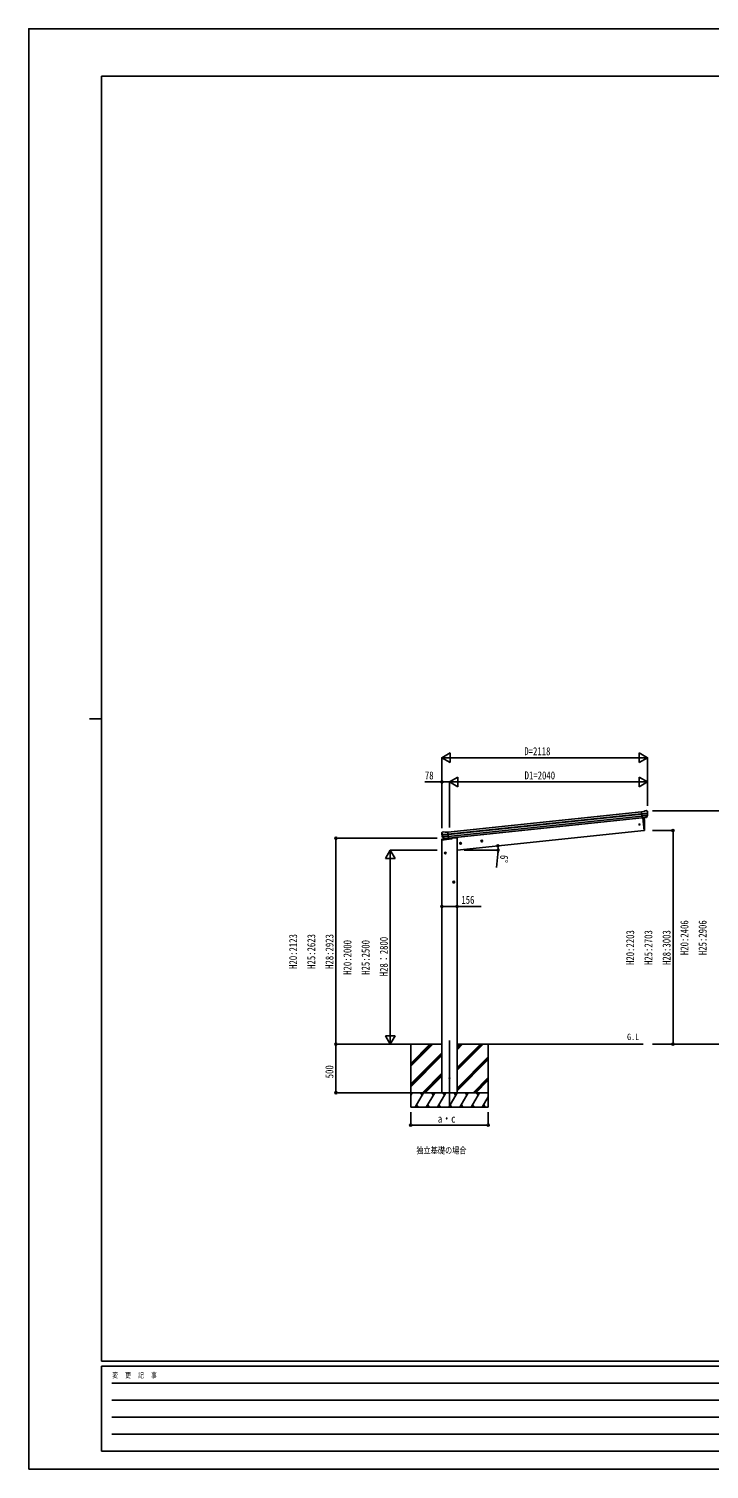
# Model space of a CAD drawing. Units: millimetres, scale not verified. Extents: x -10512 to 10512, y -7425 to 7425.
# Drawn here: x -10512 to -3499, y -7425 to 7425 of the extents above; entities that cross this region are included whole.
import ezdxf
from ezdxf.enums import TextEntityAlignment as Align

# ---------------------------------------------------------------- set-up
doc = ezdxf.new("R2010")
doc.units = ezdxf.units.MM
doc.header["$LTSCALE"] = 30
for name, color, linetype in [('0-2_USER1', 3, 'Continuous'), ('0-3_YKK_12', 2, 'Continuous'), ('0-4_YKK_13', 4, 'Continuous'), ('0-5_YKK_A1', 4, 'Continuous'), ('0-6_YKK_D', 6, 'Continuous'), ('0-7_YKK_ZWAK', 7, 'Continuous')]:
    doc.layers.add(name, color=color, linetype=linetype)
doc.styles.add('ＭＳ ゴシック', font='')
doc.styles.get('ＭＳ ゴシック').set_extended_font_data('MS Gothic')

msp = doc.modelspace()

# ---------------------------------------------------------------- linework, layer by layer
at = {"layer": '0-3_YKK_12'}
msp.add_line((-6176.23, -3004.86), (-6176.23, -3698.18), dxfattribs=at)
at = {"layer": '0-4_YKK_13'}
for p, q in [((-4171.42, -643.56), (-4197.95, -646.35)), ((-4191.16, -710.9), (-4197.95, -646.35)), ((-4195.79, -666.88), (-4136.05, -660.6)), ((-4135.57, -666.47), (-4195.17, -672.73)), ((-4136.41, -683.22), (-4193.44, -689.22)), ((-4137.8, -687.88), (-4192.97, -693.68)), ((-4147.81, -706.12), (-4191.18, -710.68)), ((-4191.16, -710.9), (-4181.22, -709.86)), ((-4184.59, -710.21), (-4170.89, -840.58)), ((-4181.22, -709.86), (-4180.94, -709.92)), ((-4180.94, -709.92), (-4155.61, -707.26)), ((-4155.61, -707.26), (-4155.36, -707.14)), ((-4155.36, -707.14), (-4147.67, -706.33)), ((-4146.36, -704.46), (-4136.91, -686.16)), ((-4145.3, -704.89), (-4135.18, -686.63)), ((-4145.11, -634.76), (-4145.11, -634.76)), ((-4141.44, -635.85), (-4141.44, -635.85)), ((-4141.44, -635.85), (-4137.12, -639.35)), ((-4137.12, -639.35), (-4136.26, -640.04)), ((-4134.87, -643.74), (-4135.18, -641.89)), ((-6256.27, -866.71), (-6256.35, -864.83)), ((-6254.98, -861.94), (-6255.68, -862.8)), ((-6251.48, -857.62), (-6254.98, -861.94)), ((-6191.87, -876.67), (-6251.61, -882.95)), ((-6251.48, -857.62), (-6251.48, -857.62)), ((-6250.86, -888.79), (-6191.26, -882.53)), ((-6248.12, -855.8), (-6248.12, -855.8)), ((-6220.55, -858.93), (-6194.03, -856.15)), ((-6187.25, -920.7), (-6194.03, -856.15)), ((-4170.89, -840.58), (-4168.84, -840.3)), ((-6256.41, -938.62), (-6255.17, -929.2)), ((-6255.4, -938.51), (-6256.41, -938.62)), ((-6255.4, -938.51), (-6153.88, -927.84)), ((-6254.18, -929.26), (-6255.4, -938.51)), ((-6255.4, -938.51), (-6254.18, -929.26)), ((-6253.66, -929.28), (-6254.87, -938.46)), ((-6254.18, -929.26), (-6254.28, -928.34)), ((-6254.28, -928.34), (-6254.18, -929.26)), ((-6149.41, -918.25), (-6254.18, -929.26)), ((-6254.18, -929.26), (-6149.41, -918.25)), ((-6149.41, -918.32), (-6253.66, -929.28)), ((-6252.74, -929.68), (-6252.79, -929.19)), ((-6149.41, -918.82), (-6252.74, -929.68)), ((-6233.35, -924.35), (-6247.05, -908.6)), ((-6246.56, -905.01), (-6189.53, -899.01)), ((-6232.41, -923.71), (-6245.46, -907.78)), ((-6244.23, -909.28), (-6189.06, -903.48)), ((-6223.05, -924.46), (-6230.74, -925.27)), ((-6230.65, -925.03), (-6187.27, -920.47)), ((-6222.78, -924.52), (-6223.05, -924.46)), ((-6197.45, -921.86), (-6222.78, -924.52)), ((-6197.19, -921.74), (-6197.45, -921.86)), ((-6187.25, -920.7), (-6197.19, -921.74)), ((-6184.41, -920.99), (-6184.41, -922.5)), ((-6149.41, -922.87), (-6149.41, -918.25))]:
    msp.add_line(p, q, dxfattribs=at)
for points in [[(-4171.42, -643.56), (-4159.82, -636.59), (-4159.82, -636.59)], [(-4158.59, -636.18), (-4158.59, -636.18), (-4145.11, -634.76)], [(-6234.64, -854.38), (-6234.64, -854.38), (-6248.12, -855.8)], [(-6220.55, -858.93), (-6233.35, -854.53), (-6233.35, -854.53)], [(-6254.28, -928.34), (-6149.41, -917.32), (-6149.41, -918.25)]]:
    msp.add_lwpolyline(points, dxfattribs=at)
for centre, radius in [((-4217.68, -778.03), 6.5), ((-6175.98, -3393.1), 5)]:
    msp.add_circle(centre, radius, dxfattribs=at)
for centre, radius, start, end in [((-5065.49, -800.38), 900, 357.63919, 5.84085), ((-4158.28, -639.16), 3, 96.02369, 120.97631), ((-4147.92, -703.44), 2.99, 285.2717, 331.00739), ((-4144.59, -639.73), 5, 51.04426, 95.95574), ((-4328.43, -665.39), 192.44, 1.4271, 6.57578), ((-4139.57, -684.78), 3, 332.69111, 354.20009), ((-4335.77, -664.86), 200.2, 354.20009, 359.53883), ((-4090.78, -658.49), 45.32, 182.67122, 185.64518), ((-4135.38, -667.81), 1.35, 95.1605, 97.91927), ((-4132.78, -666.25), 2.74, 179.02151, 184.43412), ((-4137.81, -685.18), 3, 331, 354.13916), ((-4335.77, -664.86), 202, 354.13916, 6), ((-6055.37, -845.59), 202, 186, 197.86084), ((-6062.44, -847.64), 192.44, 185.42422, 190.5729), ((-6296.33, -890.3), 45.32, 6.35482, 9.32878), ((-6247.6, -860.77), 5, 96.04426, 140.95574), ((-6253.64, -889.16), 2.74, 7.56588, 12.97849), ((-6250.77, -890.14), 1.35, 94.08073, 96.8395), ((-6055.37, -845.59), 200.2, 192.46117, 197.79991), ((-6234.32, -857.36), 3, 71.02369, 95.97631), ((-4169.25, -837.33), 3, 278, 357.63919), ((-6254.9, -932.86), 3.66, 78.7113, 94.17753), ((-6254.9, -932.86), 3.66, 78.7113, 94.17753), ((-6254.17, -929.33), 1, 96, 172.5), ((-6244.78, -906.63), 3, 197.86084, 221), ((-6243.14, -905.88), 3, 197.79991, 219.30889), ((-6231.09, -922.39), 2.99, 220.99261, 266.7283), ((-6154.41, -922.87), 5, 276, 0)]:
    msp.add_arc(centre, radius, start, end, dxfattribs=at)
for centre, major_axis, ratio, start_param, end_param in [((-4148.12, -703.14), (-0.11, 3), 0.642905, 3.24593831, 4.20392797), ((-4147.99, -703.34), (1.66, -2.51), 0.997631, 5.80419048, 5.89294842), ((-4148.06, -703.23), (3.53, -2.11), 0.650902, 5.25614477, 5.32895537), ((-4145.69, -702.88), (1.08, 3.13), 0.040856, 2.11350352, 2.14162489), ((-4137.13, -643.35), (-0.87, 5.91), 0.020485, 0.67143203, 1.56913061), ((-4142.53, -638.83), (5.88, -1.31), 0.24881, 0.46058498, 0.46410383), ((-4138.15, -642.38), (-2.34, 1.9), 0.995767, 3.98597162, 4.71238898), ((-4333.46, -686.8), (-20.92, 199.05), 0.994373, 4.71137894, 4.7277536), ((-6253.35, -864.69), (1.9, 2.34), 0.995767, 1.57079633, 2.29721369), ((-6249.8, -860.31), (-5.48, -2.51), 0.24881, 5.81908147, 5.82260033), ((-6254.14, -865.85), (-0.38, 5.97), 0.020485, 4.7140547, 5.61175327), ((-6053.07, -867.54), (-20.92, 199.05), 0.994373, 1.55543171, 1.57180637), ((-6233.39, -922.31), (-1.71, 2.84), 0.040856, 4.14156042, 4.16968179), ((-6230.96, -922.05), (-0.51, 2.96), 0.642905, 2.07925734, 3.03724699), ((-6231, -922.16), (-3.02, -2.79), 0.650902, 0.95422993, 1.02704053), ((-6231.05, -922.28), (-1.1, -2.8), 0.997631, 0.39023689, 0.47899483)]:
    msp.add_ellipse(centre, major_axis=major_axis, ratio=ratio, start_param=start_param, end_param=end_param, dxfattribs=at)
at = {"layer": '0-5_YKK_A1'}
for p, q in [((-6193.82, -858.14), (-4197.74, -648.34)), ((-6191.84, -877.03), (-4195.75, -667.23)), ((-6191.41, -881.21), (-4195.31, -671.41)), ((-6189.31, -901.07), (-4193.22, -691.27)), ((-4191.47, -708.01), (-6187.55, -917.81)), ((-4191.36, -709), (-6116.65, -911.36)), ((-4184.59, -710.21), (-4170.89, -840.58)), ((-4170.89, -840.58), (-6098.23, -1043.16)), ((-6253.73, -3543.16), (-6253.73, -938.34)), ((-6116.65, -911.36), (-6116.04, -917.16)), ((-6098.23, -3543.1), (-6098.23, -917.16)), ((-6052.07, -970.94), (-6071.96, -973.03)), ((-6062.8, -964.52), (-6068.87, -968.93)), ((-6068.87, -968.93), (-6068.09, -976.39)), ((-6068.09, -976.39), (-6061.23, -979.44)), ((-6060.97, -981.93), (-6063.06, -962.04)), ((-6055.94, -967.57), (-6062.8, -964.52)), ((-5833.27, -947.94), (-5853.16, -950.03)), ((-5844, -941.52), (-5850.08, -945.93)), ((-5850.08, -945.93), (-5849.29, -953.4)), ((-5849.29, -953.4), (-5842.44, -956.45)), ((-5842.17, -958.93), (-5844.26, -939.04)), ((-5837.15, -944.57), (-5844, -941.52)), ((-6209.23, -1072.71), (-6229.23, -1072.71)), ((-6219.23, -1065.2), (-6225.73, -1068.95)), ((-6225.73, -1068.95), (-6225.73, -1076.46)), ((-6225.73, -1076.46), (-6219.23, -1080.21)), ((-6219.23, -1082.71), (-6219.23, -1062.71)), ((-6212.73, -1068.95), (-6219.23, -1065.2)), ((-6122.23, -1372.71), (-6142.23, -1372.71)), ((-6132.23, -1365.2), (-6138.73, -1368.95)), ((-6138.73, -1368.95), (-6138.73, -1376.46)), ((-6138.73, -1376.46), (-6132.23, -1380.21)), ((-6132.23, -1382.71), (-6132.23, -1362.71)), ((-6125.73, -1368.95), (-6132.23, -1365.2)), ((-6704.87, -3043.16), (-6253.73, -3043.16)), ((-6576.23, -3043.16), (-6576.23, -3693.16)), ((-6576.23, -3269.79), (-6349.6, -3043.16)), ((-6576.23, -3255.64), (-6363.74, -3043.16)), ((-6576.23, -3241.5), (-6377.88, -3043.16)), ((-6098.23, -3043.16), (-4179.29, -3043.16)), ((-6098.23, -3312.29), (-5829.1, -3043.16)), ((-6098.23, -3298.14), (-5843.24, -3043.16)), ((-6098.23, -3284), (-5857.38, -3043.16)), ((-6098.23, -3100.1), (-6041.29, -3043.16)), ((-6098.23, -3085.95), (-6055.43, -3043.16)), ((-6098.23, -3071.81), (-6069.57, -3043.16)), ((-5776.23, -3043.21), (-5776.23, -3693.16)), ((-6576.23, -3453.63), (-6254.23, -3131.64)), ((-6576.23, -3467.77), (-6254.23, -3145.78)), ((-6576.23, -3481.92), (-6254.23, -3159.92)), ((-6098.23, -3496.13), (-5776.23, -3174.13)), ((-6098.23, -3510.27), (-5776.23, -3188.28)), ((-6098.23, -3524.42), (-5776.23, -3202.42)), ((-6453.62, -3543.16), (-6254.23, -3343.77)), ((-6439.48, -3543.16), (-6254.23, -3357.91)), ((-6425.34, -3543.16), (-6254.23, -3372.05)), ((-5933.12, -3543.16), (-5776.23, -3386.27)), ((-5918.98, -3543.16), (-5776.23, -3400.41)), ((-5904.84, -3543.16), (-5776.23, -3414.55)), ((-5776.23, -3543.16), (-6576.23, -3543.16)), ((-6576.23, -3572.1), (-6559.52, -3543.16)), ((-6530.65, -3693.16), (-6444.05, -3543.16)), ((-6459.05, -3569.14), (-6474.05, -3543.16)), ((-6415.18, -3693.16), (-6328.58, -3543.16)), ((-6343.58, -3569.14), (-6358.58, -3543.15)), ((-6299.71, -3693.15), (-6213.11, -3543.16)), ((-6228.11, -3569.14), (-6243.11, -3543.16)), ((-6184.24, -3693.16), (-6097.64, -3543.16)), ((-6112.64, -3569.14), (-6127.64, -3543.16)), ((-6068.77, -3693.16), (-5982.17, -3543.16)), ((-5997.17, -3569.14), (-6012.17, -3543.16)), ((-5953.3, -3693.16), (-5866.7, -3543.16)), ((-5881.7, -3569.14), (-5896.7, -3543.16)), ((-5776.23, -3551.82), (-5781.23, -3543.16)), ((-6574.52, -3569.14), (-6576.23, -3566.18)), ((-6576.23, -3693.16), (-5776.23, -3693.16)), ((-6515.66, -3667.18), (-6500.66, -3693.16)), ((-6400.18, -3667.18), (-6385.19, -3693.15)), ((-6284.71, -3667.18), (-6269.72, -3693.15)), ((-6169.24, -3667.17), (-6154.24, -3693.16)), ((-6053.77, -3667.18), (-6038.78, -3693.16)), ((-5938.31, -3667.18), (-5923.31, -3693.16)), ((-5837.84, -3693.16), (-5776.23, -3586.45)), ((-5822.84, -3667.18), (-5807.84, -3693.16))]:
    msp.add_line(p, q, dxfattribs=at)
for points in [[(-6098.23, -917.16), (-6118.23, -917.16), (-6149.41, -920.43)], [(-6061.23, -979.44), (-6055.16, -975.03), (-6055.94, -967.57)], [(-5842.44, -956.45), (-5836.36, -952.04), (-5837.15, -944.57)], [(-6219.23, -1080.21), (-6212.73, -1076.46), (-6212.73, -1068.95)], [(-6132.23, -1380.21), (-6125.73, -1376.46), (-6125.73, -1368.95)]]:
    msp.add_lwpolyline(points, dxfattribs=at)
for centre, radius in [((-6062.01, -971.98), 8.5), ((-6062.01, -971.98), 7.7), ((-6062.01, -971.98), 6.5), ((-5843.22, -948.98), 8.5), ((-5843.22, -948.98), 7.7), ((-5843.22, -948.98), 6.5), ((-6219.23, -1072.71), 8.5), ((-6219.23, -1072.71), 7.7), ((-6219.23, -1072.71), 6.5), ((-6132.23, -1372.71), 8.5), ((-6132.23, -1372.71), 7.7), ((-6132.23, -1372.71), 6.5)]:
    msp.add_circle(centre, radius, dxfattribs=at)
at = {"layer": '0-6_YKK_D'}
for p, q in [((-6254.23, -89.76), (-6167.63, -39.76)), ((-6254.23, -807.17), (-6254.23, -88.76)), ((-6254.23, -89.76), (-6167.63, -139.76)), ((-6254.23, -89.76), (-6081.03, -89.76)), ((-6167.63, -139.76), (-6167.63, -39.76)), ((-6154.23, -89.76), (-4235.85, -89.76)), ((-4135.85, -89.76), (-4309.05, -89.76)), ((-4135.85, -89.76), (-4222.45, -39.76)), ((-4222.45, -39.76), (-4222.45, -139.76)), ((-4135.85, -89.76), (-4222.45, -139.76)), ((-4135.85, -584.44), (-4135.85, -88.76)), ((-6175.98, -339.76), (-6089.38, -289.76)), ((-6089.38, -389.76), (-6089.38, -289.76)), ((-4135.85, -339.76), (-4222.45, -289.76)), ((-4222.45, -289.76), (-4222.45, -389.76)), ((-6253.73, -817.18), (-6253.73, -338.76)), ((-6175.98, -809.01), (-6175.98, -338.76)), ((-6175.98, -809.01), (-6175.98, -338.76)), ((-6175.98, -339.76), (-6089.38, -389.76)), ((-6175.98, -339.76), (-6002.77, -339.76)), ((-6075.98, -339.76), (-4235.85, -339.76)), ((-4135.85, -339.76), (-4309.05, -339.76)), ((-4135.85, -339.76), (-4222.45, -389.76)), ((-4135.85, -583.44), (-4135.85, -338.76)), ((-4084.01, -636.74), (-3311.32, -636.74)), ((-4085.01, -840.58), (-3871.15, -840.58)), ((-3872.15, -840.58), (-3872.15, -3043.16)), ((-6304.23, -920.65), (-7347.67, -920.65)), ((-7346.67, -920.65), (-7346.67, -3043.16)), ((-6786.67, -1043.16), (-6836.67, -1129.76)), ((-6836.67, -1129.76), (-6736.67, -1129.76)), ((-6304.23, -1043.16), (-6787.67, -1043.16)), ((-6786.67, -1043.16), (-6736.67, -1129.76)), ((-6786.67, -1043.16), (-6786.67, -1216.36)), ((-6786.67, -1143.16), (-6786.67, -2943.16)), ((-6023.87, -1043.16), (-5674.32, -1043.16)), ((-5677.45, -1085.6), (-5691.03, -1220.25)), ((-6786.67, -3043.16), (-6836.67, -2956.55)), ((-6736.67, -2956.55), (-6836.67, -2956.55)), ((-6786.67, -3043.16), (-6786.67, -2869.95)), ((-6786.67, -3043.16), (-6736.67, -2956.55)), ((-6705.87, -3043.16), (-7347.67, -3043.16)), ((-6705.87, -3043.16), (-7347.67, -3043.16)), ((-7346.67, -3043.16), (-7346.67, -3543.16)), ((-6705.87, -3043.16), (-6787.67, -3043.16)), ((-4085.01, -3043.16), (-3871.15, -3043.16)), ((-4085.01, -3043.16), (-3311.32, -3043.16)), ((-6577.23, -3543.16), (-7347.67, -3543.16)), ((-6576.23, -3744.1), (-6576.23, -3879.87)), ((-5776.23, -3744.1), (-5776.23, -3879.87)), ((-6576.23, -3878.87), (-5776.23, -3878.87))]:
    msp.add_line(p, q, dxfattribs=at)
for points in [[(-6175.98, -339.76), (-6253.73, -339.76), (-6431.56, -339.76)], [(-6253.73, -1622.71), (-6098.23, -1622.71), (-5848.4, -1622.71)]]:
    msp.add_lwpolyline(points, dxfattribs=at)
for centre in [(-6253.73, -339.76), (-3872.15, -840.58), (-7346.67, -920.65), (-5677.63, -998.95), (-5675.32, -1043.16), (-6253.73, -1622.71), (-6098.23, -1622.71), (-7346.67, -3043.16), (-7346.67, -3043.16), (-3872.15, -3043.16), (-7346.67, -3543.16), (-6576.23, -3878.87), (-5776.23, -3878.87)]:
    msp.add_circle(centre, 10.62, dxfattribs=at)
for start, end in [(0, 6), (354.23974, 0)]:
    msp.add_arc((-6098.23, -1043.16), 422.91, start, end, dxfattribs=at)
at = {"layer": '0-7_YKK_ZWAK'}
for p, q in [((9737.55, 6937.5), (-9762.45, 6937.5)), ((-9762.45, -6312.5), (-9762.45, 6937.5)), ((-9887.45, 312.5), (-9762.45, 312.5)), ((9737.55, -6312.5), (-9762.45, -6312.5)), ((-3262.45, -6362.5), (-9762.45, -6362.5)), ((-9762.45, -7237.5), (-9762.45, -6362.5)), ((-9656.2, -6537.5), (-3387.45, -6537.5)), ((-9656.2, -6712.5), (-3387.45, -6712.5)), ((-9656.2, -6887.5), (-3387.45, -6887.5)), ((-9656.2, -7062.5), (-3387.45, -7062.5)), ((-9762.45, -7237.5), (-3262.45, -7237.5))]:
    msp.add_line(p, q, dxfattribs=at)
msp.add_lwpolyline([(-10512.5, -7425), (10512.5, -7425), (10512.5, 7425), (-10512.5, 7425)], close=True, dxfattribs=at)

# ---------------------------------------------------------------- texts
at = {"layer": '0-2_USER1', "style": 'ＭＳ ゴシック', "width": 0.8}
for s, p in [('G.L', (-4345.8, -3020.69)), ('独立基礎の場合', (-6517.8, -4191.66))]:
    msp.add_text(s, height=65.98, dxfattribs=at).set_placement(p, align=Align.BOTTOM_LEFT)
at = {"layer": '0-6_YKK_D', "style": 'ＭＳ ゴシック', "width": 0.8}
for s, p in [('D=2118', (-5405.04, -88.96)), ('78', (-6429.9, -338.09)), ('D1=2040', (-5401.91, -338.09)), ('156', (-6054.06, -1621.04)), ('a・c', (-6296.23, -3877.27))]:
    msp.add_text(s, height=82.48, dxfattribs=at).set_placement(p, align=Align.BOTTOM_LEFT)
for s, rotation, p in [('6°', 264.24, (-5675.96, -1087.43)), ('H20:2406', 90, (-3688.99, -2124.95)), ('H25:2906', 90, (-3501.49, -2124.95)), ('H20:2123', 90, (-7722.47, -2266.9)), ('H25:2623', 90, (-7534.97, -2266.9)), ('H28:2923', 90, (-7347.47, -2266.9)), ('H20:2203', 90, (-4247.95, -2226.87)), ('H25:2703', 90, (-4060.45, -2226.87)), ('H28:3003', 90, (-3872.95, -2226.87)), ('H20:2000', 90, (-7162.47, -2328.16)), ('H25:2500', 90, (-6974.97, -2328.16)), ('H28：2800', 90, (-6787.47, -2343.16)), ('500', 90, (-7348.34, -3395.16))]:
    msp.add_text(s, height=82.48, rotation=rotation, dxfattribs=at).set_placement(p, align=Align.BOTTOM_LEFT)
at = {"layer": '0-7_YKK_ZWAK', "style": 'ＭＳ ゴシック', "width": 0.8}
msp.add_text('変  更  記  事', height=54.99, dxfattribs=at).set_placement((-9653.28, -6500), align=Align.BOTTOM_LEFT)

doc.saveas('drawing.dxf')
